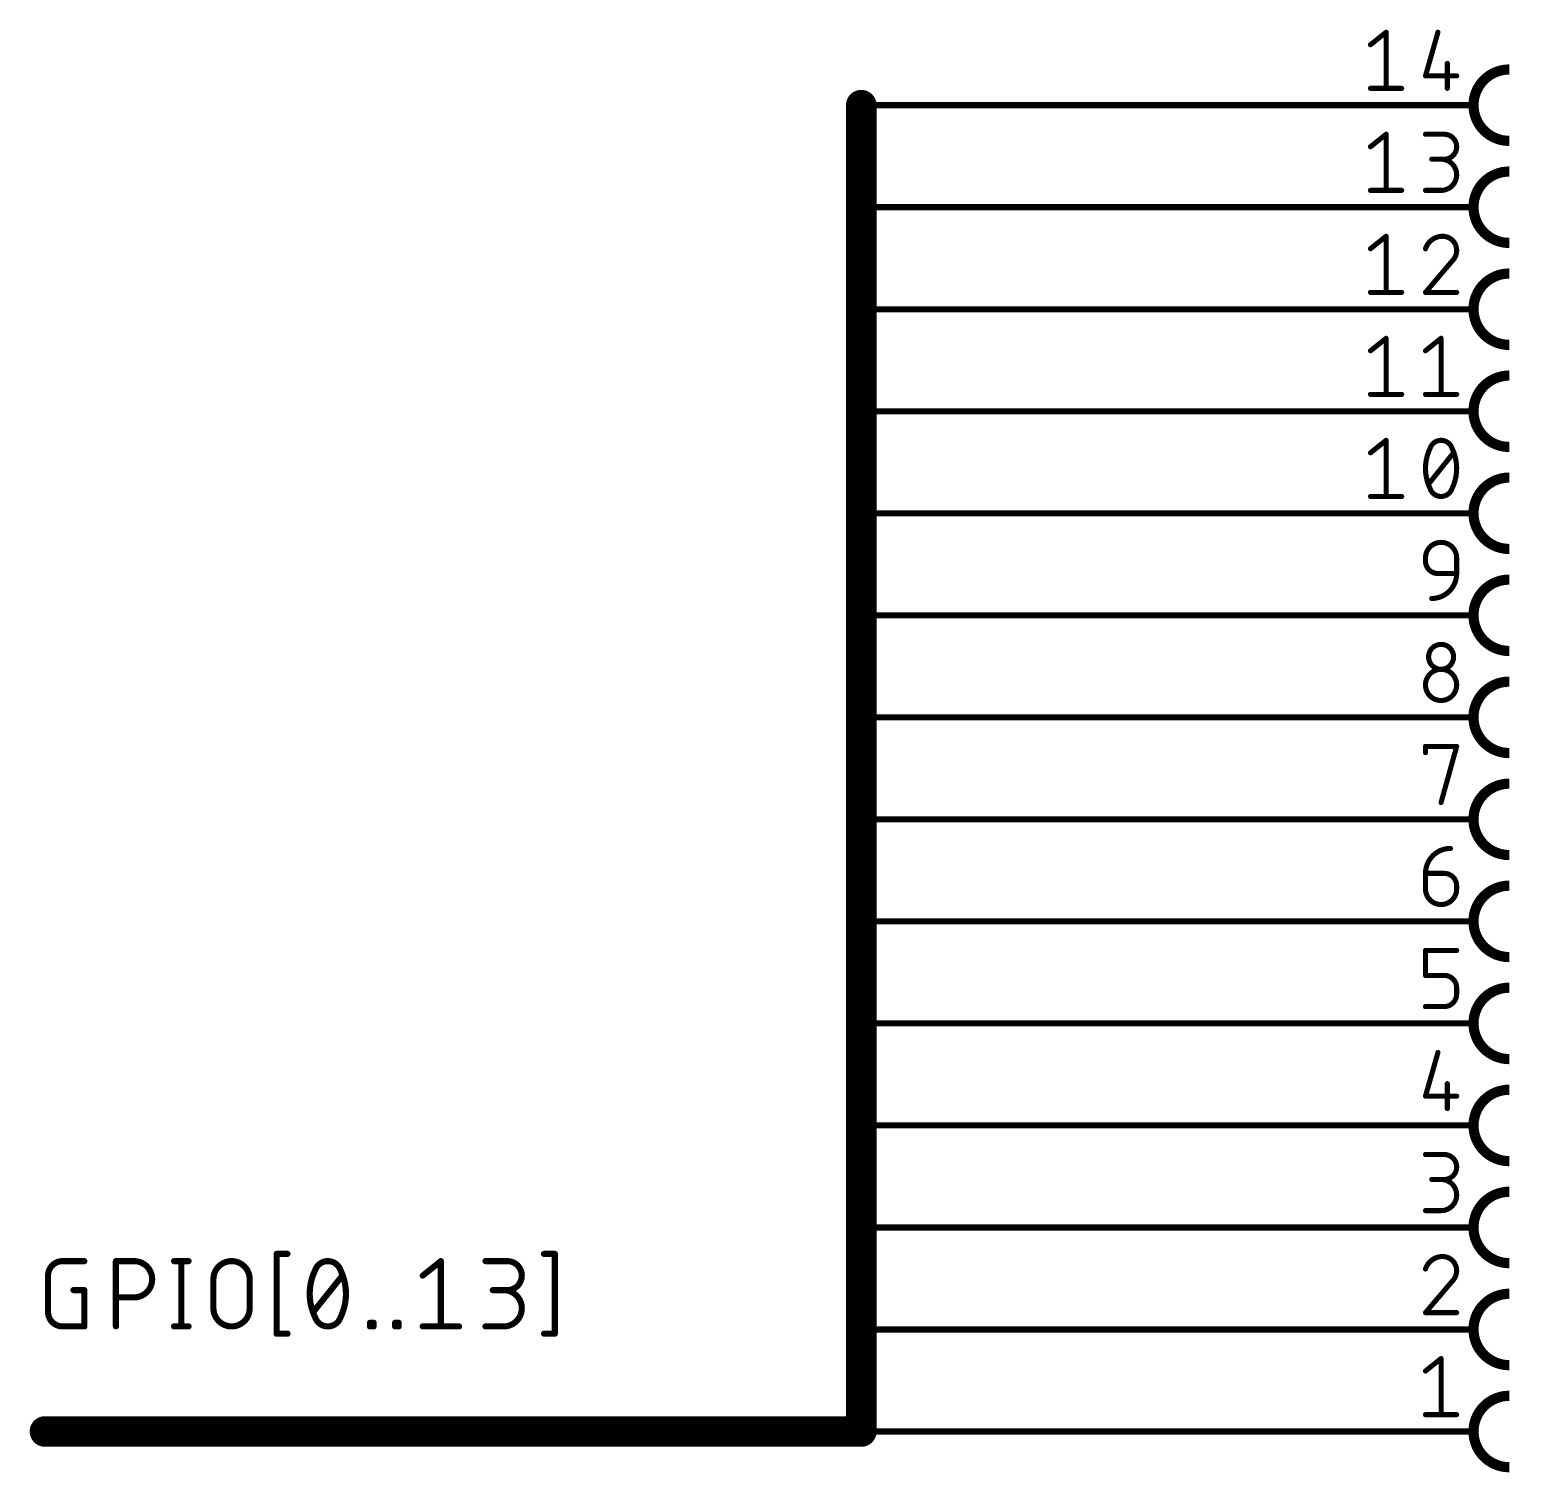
# Model space of a CAD drawing. Extents: x 0 to 388, y 0 to 261.
# Drawn here: x 301.88 to 338.84, y 52.32 to 88.24 of the extents above; entities that cross this region are included whole.
import ezdxf

# ---------------------------------------------------------------- set-up
doc = ezdxf.new("R2010")
doc.units = 0
for name, color, linetype in [('91', 94, 'CONTINUOUS'), ('92', 174, 'CONTINUOUS'), ('94', 14, 'CONTINUOUS'), ('95', 250, 'CONTINUOUS')]:
    doc.layers.add(name, color=color, linetype=linetype)

msp = doc.modelspace()

# ---------------------------------------------------------------- linework, layer by layer
at = {"layer": '91', "const_width": 0.1524}
for points in [[(335.28, 86.36), (322.58, 86.36)], [(335.28, 83.82), (322.58, 83.82)], [(335.28, 81.28), (322.58, 81.28)], [(335.28, 78.74), (322.58, 78.74)], [(335.28, 76.2), (322.58, 76.2)], [(335.28, 73.66), (322.58, 73.66)], [(335.28, 71.12), (322.58, 71.12)], [(335.28, 68.58), (322.58, 68.58)], [(335.28, 66.04), (322.58, 66.04)], [(335.28, 63.5), (322.58, 63.5)], [(335.28, 60.96), (322.58, 60.96)], [(335.28, 58.42), (322.58, 58.42)], [(322.58, 55.88), (335.28, 55.88)], [(322.58, 53.34), (335.28, 53.34)]]:
    msp.add_lwpolyline(points, dxfattribs=at)
at = {"layer": '91', "const_width": 0.0762}
for points in [[(322.58, 86.3981, 1), (322.58, 86.3219)], [(335.28, 86.3219, 1), (335.28, 86.3981)], [(322.58, 83.8581, 1), (322.58, 83.7819)], [(335.28, 83.7819, 1), (335.28, 83.8581)], [(322.58, 81.3181, 1), (322.58, 81.2419)], [(335.28, 81.2419, 1), (335.28, 81.3181)], [(322.58, 78.7781, 1), (322.58, 78.7019)], [(335.28, 78.7019, 1), (335.28, 78.7781)], [(322.58, 76.2381, 1), (322.58, 76.1619)], [(335.28, 76.1619, 1), (335.28, 76.2381)], [(322.58, 73.6981, 1), (322.58, 73.6219)], [(335.28, 73.6219, 1), (335.28, 73.6981)], [(322.58, 71.1581, 1), (322.58, 71.0819)], [(335.28, 71.0819, 1), (335.28, 71.1581)], [(322.58, 68.6181, 1), (322.58, 68.5419)], [(335.28, 68.5419, 1), (335.28, 68.6181)], [(322.58, 66.0781, 1), (322.58, 66.0019)], [(335.28, 66.0019, 1), (335.28, 66.0781)], [(322.58, 63.5381, 1), (322.58, 63.4619)], [(335.28, 63.4619, 1), (335.28, 63.5381)], [(322.58, 60.9981, 1), (322.58, 60.9219)], [(335.28, 60.9219, 1), (335.28, 60.9981)], [(322.58, 58.4581, 1), (322.58, 58.3819)], [(335.28, 58.3819, 1), (335.28, 58.4581)], [(322.58, 55.9181, 1), (322.58, 55.8419)], [(335.28, 55.8419, 1), (335.28, 55.9181)], [(322.58, 53.3781, 1), (322.58, 53.3019)], [(335.28, 53.3019, 1), (335.28, 53.3781)]]:
    msp.add_lwpolyline(points, format="xyb", dxfattribs=at)
at = {"layer": '92', "const_width": 0.762}
for points in [[(322.58, 86.36), (322.58, 53.34)], [(322.58, 53.34), (302.26, 53.34)]]:
    msp.add_lwpolyline(points, dxfattribs=at)
at = {"layer": '92', "const_width": 0.381}
for points in [[(322.7705, 86.36, 1), (322.3895, 86.36)], [(302.26, 53.5305, 1), (302.26, 53.1495)], [(322.58, 53.1495, 1), (322.58, 53.5305)], [(322.3895, 53.34, 1), (322.7705, 53.34)]]:
    msp.add_lwpolyline(points, format="xyb", dxfattribs=at)
at = {"layer": '94'}
for points, const_width in [([(338.709, 87.249, 1), (338.709, 85.471)], 0.254), ([(335.28, 86.3981, 1), (335.28, 86.3219)], 0.0762), ([(337.82, 86.3219, 1), (337.82, 86.3981)], 0.0762), ([(338.709, 84.709, 1), (338.709, 82.931)], 0.254), ([(335.28, 83.8581, 1), (335.28, 83.7819)], 0.0762), ([(337.82, 83.7819, 1), (337.82, 83.8581)], 0.0762), ([(338.709, 82.169, 1), (338.709, 80.391)], 0.254), ([(335.28, 81.3181, 1), (335.28, 81.2419)], 0.0762), ([(337.82, 81.2419, 1), (337.82, 81.3181)], 0.0762), ([(338.709, 79.629, 1), (338.709, 77.851)], 0.254), ([(335.28, 78.7781, 1), (335.28, 78.7019)], 0.0762), ([(337.82, 78.7019, 1), (337.82, 78.7781)], 0.0762), ([(338.709, 77.089, 1), (338.709, 75.311)], 0.254), ([(335.28, 76.2381, 1), (335.28, 76.1619)], 0.0762), ([(337.82, 76.1619, 1), (337.82, 76.2381)], 0.0762), ([(338.709, 74.549, 1), (338.709, 72.771)], 0.254), ([(335.28, 73.6981, 1), (335.28, 73.6219)], 0.0762), ([(337.82, 73.6219, 1), (337.82, 73.6981)], 0.0762), ([(338.709, 72.009, 1), (338.709, 70.231)], 0.254), ([(335.28, 71.1581, 1), (335.28, 71.0819)], 0.0762), ([(337.82, 71.0819, 1), (337.82, 71.1581)], 0.0762), ([(338.709, 69.469, 1), (338.709, 67.691)], 0.254), ([(335.28, 68.6181, 1), (335.28, 68.5419)], 0.0762), ([(337.82, 68.5419, 1), (337.82, 68.6181)], 0.0762), ([(338.709, 66.929, 1), (338.709, 65.151)], 0.254), ([(335.28, 66.0781, 1), (335.28, 66.0019)], 0.0762), ([(337.82, 66.0019, 1), (337.82, 66.0781)], 0.0762), ([(338.709, 64.389, 1), (338.709, 62.611)], 0.254), ([(335.28, 63.5381, 1), (335.28, 63.4619)], 0.0762), ([(337.82, 63.4619, 1), (337.82, 63.5381)], 0.0762), ([(338.709, 61.849, 1), (338.709, 60.071)], 0.254), ([(335.28, 60.9981, 1), (335.28, 60.9219)], 0.0762), ([(337.82, 60.9219, 1), (337.82, 60.9981)], 0.0762), ([(338.709, 59.309, 1), (338.709, 57.531)], 0.254), ([(335.28, 58.4581, 1), (335.28, 58.3819)], 0.0762), ([(337.82, 58.3819, 1), (337.82, 58.4581)], 0.0762), ([(338.709, 56.769, 1), (338.709, 54.991)], 0.254), ([(338.709, 56.769, 1), (338.709, 54.991)], 0.254), ([(335.28, 55.9181, 1), (335.28, 55.8419)], 0.0762), ([(337.82, 55.8419, 1), (337.82, 55.9181)], 0.0762), ([(338.709, 54.229, 1), (338.709, 52.451)], 0.254), ([(335.28, 53.3781, 1), (335.28, 53.3019)], 0.0762), ([(337.82, 53.3019, 1), (337.82, 53.3781)], 0.0762)]:
    msp.add_lwpolyline(points, format="xyb", dxfattribs=dict(at, const_width=const_width))
at = {"layer": '94', "const_width": 0.1524}
for points in [[(335.28, 86.36), (337.82, 86.36)], [(335.28, 83.82), (337.82, 83.82)], [(335.28, 81.28), (337.82, 81.28)], [(335.28, 78.74), (337.82, 78.74)], [(335.28, 76.2), (337.82, 76.2)], [(335.28, 73.66), (337.82, 73.66)], [(335.28, 71.12), (337.82, 71.12)], [(335.28, 68.58), (337.82, 68.58)], [(335.28, 66.04), (337.82, 66.04)], [(335.28, 63.5), (337.82, 63.5)], [(335.28, 60.96), (337.82, 60.96)], [(335.28, 58.42), (337.82, 58.42)], [(335.28, 55.88), (337.82, 55.88)], [(335.28, 53.34), (337.82, 53.34)]]:
    msp.add_lwpolyline(points, dxfattribs=at)
at = {"layer": '95'}
for points, const_width in [([(335.2559, 87.8657), (335.644, 88.1761)], 0.127), ([(335.644, 88.1761), (335.644, 86.7791)], 0.127), ([(336.9352, 88.1761), (336.6248, 87.0895)], 0.127), ([(337.1681, 87.4), (337.1681, 86.7791)], 0.127), ([(336.6248, 87.0895), (337.4009, 87.0895)], 0.127), ([(335.2559, 86.7791), (336.032, 86.7791)], 0.127), ([(335.2559, 85.3257), (335.644, 85.6361)], 0.127), ([(335.644, 85.6361), (335.644, 84.2391)], 0.127), ([(336.6248, 85.6361), (337.0905, 85.6361)], 0.127), ([(337.0905, 85.0152), (336.78, 85.0152)], 0.127), ([(335.2559, 84.2391), (336.032, 84.2391)], 0.127), ([(336.6248, 84.2391), (337.0128, 84.2391)], 0.127), ([(335.2559, 82.7857), (335.644, 83.0961)], 0.127), ([(335.644, 83.0961), (335.644, 81.6991)], 0.127), ([(337.2845, 82.4752), (336.6248, 81.6991)], 0.127), ([(335.2559, 81.6991), (336.032, 81.6991)], 0.127), ([(336.6248, 81.6991), (337.4009, 81.6991)], 0.127), ([(335.2559, 80.2457), (335.644, 80.5561)], 0.127), ([(335.644, 80.5561), (335.644, 79.1591)], 0.127), ([(336.6248, 80.2457), (337.0128, 80.5561)], 0.127), ([(337.0128, 80.5561), (337.0128, 79.1591)], 0.127), ([(335.2559, 79.1591), (336.032, 79.1591)], 0.127), ([(336.6248, 79.1591), (337.4009, 79.1591)], 0.127), ([(335.2559, 77.7057), (335.644, 78.0161)], 0.127), ([(335.644, 78.0161), (335.644, 76.6191)], 0.127), ([(336.7024, 76.9295), (337.3233, 77.7057)], 0.127), ([(335.2559, 76.6191), (336.032, 76.6191)], 0.127), ([(336.6248, 75.0104), (336.6248, 75.088)], 0.127), ([(337.4009, 75.088), (337.4009, 74.7)], 0.127), ([(337.4009, 74.7), (336.9352, 74.7)], 0.127), ([(336.6248, 70.2409), (336.6248, 70.3961)], 0.127), ([(336.6248, 70.3961), (337.4009, 70.3961)], 0.127), ([(337.4009, 70.3961), (337.0128, 68.9991)], 0.127), ([(336.6248, 67.2352), (337.0905, 67.2352)], 0.127), ([(336.6248, 66.8472), (336.6248, 67.2352)], 0.127), ([(337.4009, 66.9248), (337.4009, 66.8472)], 0.127), ([(336.6248, 64.6952), (336.6248, 65.3161)], 0.127), ([(336.6248, 65.3161), (337.4009, 65.3161)], 0.127), ([(337.0905, 64.6952), (336.6248, 64.6952)], 0.127), ([(337.4009, 64.2295), (337.4009, 64.3848)], 0.127), ([(336.6248, 63.9191), (337.0905, 63.9191)], 0.127), ([(336.9352, 62.7761), (336.6248, 61.6895)], 0.127), ([(336.6248, 61.6895), (337.4009, 61.6895)], 0.127), ([(337.1681, 62), (337.1681, 61.3791)], 0.127), ([(336.6248, 60.2361), (337.0905, 60.2361)], 0.127), ([(337.0905, 59.6152), (336.78, 59.6152)], 0.127), ([(336.6248, 58.8391), (337.0128, 58.8391)], 0.127), ([(302.6974, 57.5818), (303.2393, 57.5818)], 0.1524), ([(304.0246, 55.9562), (304.0246, 57.5818)], 0.1524), ([(304.0246, 57.5818), (304.4762, 57.5818)], 0.1524), ([(305.4729, 57.5818), (305.8341, 57.5818)], 0.1524), ([(305.6535, 57.5818), (305.6535, 55.9562)], 0.1524), ([(308.0253, 55.7756), (308.0253, 57.7624)], 0.1524), ([(308.0253, 57.7624), (308.2963, 57.7624)], 0.1524), ([(311.6628, 57.2206), (312.1144, 57.5818)], 0.1524), ([(312.1144, 57.5818), (312.1144, 55.9562)], 0.1524), ([(313.2259, 57.5818), (313.7678, 57.5818)], 0.1524), ([(314.682, 57.7624), (314.9529, 57.7624)], 0.1524), ([(314.9529, 57.7624), (314.9529, 55.7756)], 0.1524), ([(302.3362, 56.3174), (302.3362, 57.2206)], 0.1524), ([(308.9395, 56.3174), (309.662, 57.2206)], 0.1524), ([(302.9684, 56.8593), (303.2393, 56.8593)], 0.1524), ([(303.2393, 56.8593), (303.2393, 55.9562)], 0.1524), ([(306.4524, 56.4078), (306.4524, 57.1302)], 0.1524), ([(307.3555, 57.1302), (307.3555, 56.4078)], 0.1524), ([(313.7678, 56.8593), (313.4066, 56.8593)], 0.1524), ([(337.2845, 57.0752), (336.6248, 56.2991)], 0.127), ([(304.4762, 56.6787), (304.0246, 56.6787)], 0.1524), ([(336.6248, 56.2991), (337.4009, 56.2991)], 0.127), ([(303.2393, 55.9562), (302.6974, 55.9562)], 0.1524), ([(305.4729, 55.9562), (305.8341, 55.9562)], 0.1524), ([(308.2963, 55.7756), (308.0253, 55.7756)], 0.1524), ([(310.3498, 55.9562), (310.3498, 56.0465)], 0.1524), ([(310.3498, 56.0465), (310.4401, 56.0465)], 0.1524), ([(310.4401, 55.9562), (310.3498, 55.9562)], 0.1524), ([(310.4401, 56.0465), (310.4401, 55.9562)], 0.1524), ([(310.975, 55.9562), (310.975, 56.0465)], 0.1524), ([(310.975, 56.0465), (311.0654, 56.0465)], 0.1524), ([(311.0654, 55.9562), (310.975, 55.9562)], 0.1524), ([(311.0654, 56.0465), (311.0654, 55.9562)], 0.1524), ([(311.6628, 55.9562), (312.5659, 55.9562)], 0.1524), ([(313.2259, 55.9562), (313.6775, 55.9562)], 0.1524), ([(314.9529, 55.7756), (314.682, 55.7756)], 0.1524), ([(336.6248, 54.8457), (337.0128, 55.1561)], 0.127), ([(337.0128, 55.1561), (337.0128, 53.7591)], 0.127), ([(336.6248, 53.7591), (337.4009, 53.7591)], 0.127)]:
    msp.add_lwpolyline(points, dxfattribs=dict(at, const_width=const_width))
for points, const_width in [([(335.6757, 88.1761, 1), (335.6122, 88.1761)], 0.0635), ([(335.6638, 88.1513, 1), (335.6242, 88.2009)], 0.0635), ([(336.9658, 88.1674, 1), (336.9047, 88.1848)], 0.0635), ([(335.2361, 87.8904, 1), (335.2758, 87.8409)], 0.0635), ([(337.1998, 87.4, 1), (337.1363, 87.4)], 0.0635), ([(336.6248, 87.1213, 1), (336.6248, 87.0578)], 0.0635), ([(336.5943, 87.0983, 1), (336.6553, 87.0808)], 0.0635), ([(337.4009, 87.0578, 1), (337.4009, 87.1213)], 0.0635), ([(335.2559, 86.8109, 1), (335.2559, 86.7473)], 0.0635), ([(335.6122, 86.7791, 1), (335.6757, 86.7791)], 0.0635), ([(336.032, 86.7473, 1), (336.032, 86.8109)], 0.0635), ([(337.1363, 86.7791, 1), (337.1998, 86.7791)], 0.0635), ([(335.2361, 85.3504, 1), (335.2758, 85.3009)], 0.0635), ([(335.6757, 85.6361, 1), (335.6122, 85.6361)], 0.0635), ([(335.6638, 85.6113, 1), (335.6242, 85.6609)], 0.0635), ([(336.6248, 85.6679, 1), (336.6248, 85.6043)], 0.0635), ([(337.0905, 85.6679, 1), (337.0905, 85.6043)], 0.0635), ([(337.0905, 85.0152, 1), (337.0905, 85.6361)], 0.127), ([(337.0905, 85.6043, 1), (337.0905, 85.6679)], 0.0635), ([(336.78, 85.047, 1), (336.78, 84.9835)], 0.0635), ([(337.0128, 84.2391, 1), (337.0128, 85.0152)], 0.127), ([(337.0128, 85.047, 1), (337.0128, 84.9835)], 0.0635), ([(337.0905, 85.047, 1), (337.0905, 84.9835)], 0.0635), ([(337.0905, 84.9835, 1), (337.0905, 85.047)], 0.0635), ([(335.2559, 84.2709, 1), (335.2559, 84.2074)], 0.0635), ([(335.6122, 84.2391, 1), (335.6757, 84.2391)], 0.0635), ([(336.032, 84.2074, 1), (336.032, 84.2709)], 0.0635), ([(336.6248, 84.2709, 1), (336.6248, 84.2074)], 0.0635), ([(337.0128, 84.2709, 1), (337.0128, 84.2074)], 0.0635), ([(337.0128, 84.2074, 1), (337.0128, 84.2709)], 0.0635), ([(335.6757, 83.0961, 1), (335.6122, 83.0961)], 0.0635), ([(335.6638, 83.0713, 1), (335.6242, 83.1209)], 0.0635), ([(337.0516, 83.0961, 0.3252), (336.6248, 82.7857)], 0.127), ([(337.4009, 82.7469, 0.4142), (337.0516, 83.0961)], 0.127), ([(337.0516, 83.1279, 1), (337.0516, 83.0644)], 0.0635), ([(337.0517, 83.0644, 1), (337.0516, 83.1278)], 0.0635), ([(335.2361, 82.8104, 1), (335.2758, 82.7609)], 0.0635), ([(336.5946, 82.7954, 1), (336.655, 82.7759)], 0.0635), ([(337.2845, 82.4752, 0.2053), (337.4009, 82.7469)], 0.127), ([(337.4326, 82.7468, 1), (337.3692, 82.7469)], 0.0635), ([(337.2626, 82.4982, 1), (337.3064, 82.4522)], 0.0635), ([(337.3087, 82.4546, 1), (337.2603, 82.4958)], 0.0635), ([(337.3692, 82.7469, 1), (337.4327, 82.7469)], 0.0635), ([(335.2559, 81.7309, 1), (335.2559, 81.6673)], 0.0635), ([(335.6122, 81.6991, 1), (335.6757, 81.6991)], 0.0635), ([(336.032, 81.6673, 1), (336.032, 81.7309)], 0.0635), ([(336.6248, 81.7309, 1), (336.6248, 81.6673)], 0.0635), ([(336.6006, 81.7197, 1), (336.649, 81.6785)], 0.0635), ([(337.4009, 81.6673, 1), (337.4009, 81.7309)], 0.0635), ([(335.6757, 80.5561, 1), (335.6122, 80.5561)], 0.0635), ([(335.6638, 80.5313, 1), (335.6242, 80.5809)], 0.0635), ([(337.0446, 80.5561, 1), (336.9811, 80.5561)], 0.0635), ([(337.0327, 80.5313, 1), (336.993, 80.5809)], 0.0635), ([(335.2361, 80.2704, 1), (335.2758, 80.2209)], 0.0635), ([(336.605, 80.2704, 1), (336.6446, 80.2209)], 0.0635), ([(335.2559, 79.1909, 1), (335.2559, 79.1274)], 0.0635), ([(335.6122, 79.1591, 1), (335.6757, 79.1591)], 0.0635), ([(336.032, 79.1274, 1), (336.032, 79.1909)], 0.0635), ([(336.6248, 79.1909, 1), (336.6248, 79.1274)], 0.0635), ([(336.9811, 79.1591, 1), (337.0446, 79.1591)], 0.0635), ([(337.4009, 79.1274, 1), (337.4009, 79.1909)], 0.0635), ([(335.6757, 78.0161, 1), (335.6122, 78.0161)], 0.0635), ([(335.6638, 77.9913, 1), (335.6242, 78.0409)], 0.0635), ([(337.0128, 78.0161, 0.3205), (336.7412, 77.8221)], 0.127), ([(337.2845, 77.8221, 0.3205), (337.0128, 78.0161)], 0.127), ([(337.0128, 78.0478, 1), (337.0128, 77.9844)], 0.0635), ([(337.0128, 77.9844, 1), (337.0128, 78.0478)], 0.0635), ([(335.2361, 77.7304, 1), (335.2758, 77.6809)], 0.0635), ([(336.7412, 77.8221, 0.1139), (336.6248, 77.3176)], 0.127), ([(336.7112, 77.8324, 1), (336.7712, 77.8118)], 0.0635), ([(336.7697, 77.8082, 1), (336.7127, 77.836)], 0.0635), ([(337.313, 77.836, 1), (337.2559, 77.8082)], 0.0635), ([(337.4009, 77.3176, 0.1139), (337.2845, 77.8221)], 0.127), ([(337.2545, 77.8118, 1), (337.3145, 77.8324)], 0.0635), ([(337.3481, 77.6858, 1), (337.2985, 77.7255)], 0.0635), ([(336.6248, 77.3176, 0.1139), (336.7412, 76.8131)], 0.127), ([(336.6565, 77.3176, 1), (336.593, 77.3176)], 0.0635), ([(336.593, 77.3176, 1), (336.6565, 77.3176)], 0.0635), ([(337.2845, 76.8131, 0.1139), (337.4009, 77.3176)], 0.127), ([(337.4327, 77.3176, 1), (337.3692, 77.3176)], 0.0635), ([(337.3692, 77.3176, 1), (337.4327, 77.3176)], 0.0635), ([(336.6776, 76.9494, 1), (336.7272, 76.9097)], 0.0635), ([(336.7412, 76.8131, 0.3205), (337.0128, 76.6191)], 0.127), ([(336.7712, 76.8234, 1), (336.7112, 76.8028)], 0.0635), ([(337.0128, 76.6191, 0.3205), (337.2845, 76.8131)], 0.127), ([(337.3145, 76.8028, 1), (337.2545, 76.8234)], 0.0635), ([(335.2559, 76.6509, 1), (335.2559, 76.5874)], 0.0635), ([(335.6122, 76.6191, 1), (335.6757, 76.6191)], 0.0635), ([(336.032, 76.5874, 1), (336.032, 76.6509)], 0.0635), ([(336.7127, 76.7992, 1), (336.7697, 76.827)], 0.0635), ([(337.0128, 76.6508, 1), (337.0128, 76.5874)], 0.0635), ([(337.0128, 76.5874, 1), (337.0128, 76.6508)], 0.0635), ([(337.2559, 76.827, 1), (337.313, 76.7992)], 0.0635), ([(337.4009, 75.088, 1), (336.6248, 75.088)], 0.127), ([(336.6565, 75.088, 1), (336.593, 75.088)], 0.0635), ([(336.593, 75.088, 1), (336.6565, 75.088)], 0.0635), ([(336.6248, 75.0104, 0.4142), (336.9352, 74.7)], 0.127), ([(336.6565, 75.0104, 1), (336.593, 75.0104)], 0.0635), ([(336.593, 75.0104, 1), (336.6565, 75.0104)], 0.0635), ([(337.4327, 75.088, 1), (337.3692, 75.088)], 0.0635), ([(337.3691, 75.088, 1), (337.4326, 75.088)], 0.0635), ([(336.78, 74.0791, 0.4142), (337.4009, 74.7)], 0.127), ([(336.9352, 74.7317, 1), (336.9352, 74.6682)], 0.0635), ([(336.9352, 74.6682, 1), (336.9352, 74.7317)], 0.0635), ([(337.4327, 74.7, 1), (337.3692, 74.7)], 0.0635), ([(337.3692, 74.7, 1), (337.4327, 74.7)], 0.0635), ([(337.4009, 74.6682, 1), (337.4009, 74.7317)], 0.0635), ([(336.78, 74.1108, 1), (336.78, 74.0473)], 0.0635), ([(337.3233, 72.6257, 1), (336.7024, 72.6257)], 0.127), ([(336.7024, 72.6257, 1), (337.3233, 72.6257)], 0.127), ([(336.7341, 72.6257, 1), (336.6706, 72.6257)], 0.0635), ([(336.6707, 72.6257, 1), (336.7341, 72.6257)], 0.0635), ([(337.355, 72.6257, 1), (337.2915, 72.6257)], 0.0635), ([(337.2915, 72.6257, 1), (337.355, 72.6257)], 0.0635), ([(337.4009, 71.9272, 1), (336.6248, 71.9272)], 0.127), ([(336.6248, 71.9272, 1), (337.4009, 71.9272)], 0.127), ([(336.6565, 71.9272, 1), (336.593, 71.9272)], 0.0635), ([(336.593, 71.9272, 1), (336.6565, 71.9272)], 0.0635), ([(337.4327, 71.9272, 1), (337.3692, 71.9272)], 0.0635), ([(337.3691, 71.9272, 1), (337.4326, 71.9272)], 0.0635), ([(336.6565, 70.3961, 1), (336.593, 70.3961)], 0.0635), ([(336.6248, 70.4279, 1), (336.6248, 70.3644)], 0.0635), ([(336.593, 70.2409, 1), (336.6565, 70.2409)], 0.0635), ([(337.4315, 70.3876, 1), (337.3703, 70.4046)], 0.0635), ([(337.4009, 70.3644, 1), (337.4009, 70.4279)], 0.0635), ([(336.9823, 69.0076, 1), (337.0434, 68.9906)], 0.0635), ([(337.2457, 67.8561, 0.4142), (336.6248, 67.2352)], 0.127), ([(337.2457, 67.8244, 1), (337.2457, 67.8878)], 0.0635), ([(336.6248, 67.267, 1), (336.6248, 67.2035)], 0.0635), ([(336.6565, 67.2352, 1), (336.593, 67.2352)], 0.0635), ([(336.593, 67.2352, 1), (336.6565, 67.2352)], 0.0635), ([(337.4009, 66.9248, 0.4142), (337.0905, 67.2352)], 0.127), ([(337.0905, 67.267, 1), (337.0905, 67.2035)], 0.0635), ([(337.0905, 67.2035, 1), (337.0905, 67.267)], 0.0635), ([(336.6248, 66.8472, 1), (337.4009, 66.8472)], 0.127), ([(336.6565, 66.8472, 1), (336.593, 66.8472)], 0.0635), ([(337.4327, 66.9248, 1), (337.3692, 66.9248)], 0.0635), ([(337.3692, 66.9248, 1), (337.4327, 66.9248)], 0.0635), ([(337.4327, 66.8472, 1), (337.3692, 66.8472)], 0.0635), ([(336.593, 66.8472, 1), (336.6565, 66.8472)], 0.0635), ([(337.3692, 66.8472, 1), (337.4327, 66.8472)], 0.0635), ([(336.6565, 65.3161, 1), (336.593, 65.3161)], 0.0635), ([(336.6248, 65.3479, 1), (336.6248, 65.2844)], 0.0635), ([(337.4009, 65.2844, 1), (337.4009, 65.3479)], 0.0635), ([(336.6248, 64.727, 1), (336.6248, 64.6635)], 0.0635), ([(336.593, 64.6952, 1), (336.6565, 64.6952)], 0.0635), ([(337.0905, 64.727, 1), (337.0905, 64.6635)], 0.0635), ([(337.4009, 64.3848, 0.4142), (337.0905, 64.6952)], 0.127), ([(337.0905, 64.6635, 1), (337.0905, 64.727)], 0.0635), ([(337.4327, 64.3848, 1), (337.3692, 64.3848)], 0.0635), ([(337.3692, 64.3848, 1), (337.4327, 64.3848)], 0.0635), ([(336.6248, 63.9509, 1), (336.6248, 63.8873)], 0.0635), ([(337.0905, 63.9191, 0.4142), (337.4009, 64.2295)], 0.127), ([(337.0905, 63.9509, 1), (337.0905, 63.8873)], 0.0635), ([(337.0905, 63.8873, 1), (337.0905, 63.9509)], 0.0635), ([(337.4327, 64.2295, 1), (337.3692, 64.2295)], 0.0635), ([(337.3692, 64.2295, 1), (337.4327, 64.2295)], 0.0635), ([(336.9658, 62.7674, 1), (336.9047, 62.7848)], 0.0635), ([(336.6248, 61.7213, 1), (336.6248, 61.6578)], 0.0635), ([(336.5943, 61.6983, 1), (336.6553, 61.6808)], 0.0635), ([(337.1998, 62, 1), (337.1363, 62)], 0.0635), ([(337.4009, 61.6578, 1), (337.4009, 61.7213)], 0.0635), ([(337.1363, 61.3791, 1), (337.1998, 61.3791)], 0.0635), ([(336.6248, 60.2679, 1), (336.6248, 60.2043)], 0.0635), ([(337.0905, 59.6152, 1), (337.0905, 60.2361)], 0.127), ([(337.0905, 60.2679, 1), (337.0905, 60.2043)], 0.0635), ([(337.0905, 60.2043, 1), (337.0905, 60.2679)], 0.0635), ([(336.78, 59.647, 1), (336.78, 59.5835)], 0.0635), ([(337.0128, 59.647, 1), (337.0128, 59.5835)], 0.0635), ([(337.0128, 58.8391, 1), (337.0128, 59.6152)], 0.127), ([(337.0905, 59.647, 1), (337.0905, 59.5835)], 0.0635), ([(337.0905, 59.5835, 1), (337.0905, 59.647)], 0.0635), ([(336.6248, 58.8709, 1), (336.6248, 58.8073)], 0.0635), ([(337.0128, 58.8709, 1), (337.0128, 58.8073)], 0.0635), ([(337.0128, 58.8073, 1), (337.0128, 58.8709)], 0.0635), ([(302.6974, 57.5818, 0.4142), (302.3362, 57.2206)], 0.1524), ([(302.6974, 57.6199, 1), (302.6974, 57.5437)], 0.0762), ([(302.6974, 57.5437, 1), (302.6974, 57.6199)], 0.0762), ([(303.2393, 57.5437, 1), (303.2393, 57.6199)], 0.0762), ([(304.0627, 57.5818, 1), (303.9865, 57.5818)], 0.0762), ([(304.0246, 57.6199, 1), (304.0246, 57.5437)], 0.0762), ([(304.4762, 56.6787, 1), (304.4762, 57.5818)], 0.1524), ([(304.4762, 57.6199, 1), (304.4762, 57.5437)], 0.0762), ([(304.4762, 57.5437, 1), (304.4762, 57.6199)], 0.0762), ([(305.4729, 57.6199, 1), (305.4729, 57.5437)], 0.0762), ([(305.6916, 57.5818, 1), (305.6154, 57.5818)], 0.0762), ([(305.8341, 57.5437, 1), (305.8341, 57.6199)], 0.0762), ([(307.3555, 57.1302, 1), (306.4524, 57.1302)], 0.1524), ([(308.0634, 57.7624, 1), (307.9872, 57.7624)], 0.0762), ([(308.0253, 57.8005, 1), (308.0253, 57.7243)], 0.0762), ([(308.2963, 57.7243, 1), (308.2963, 57.8005)], 0.0762), ([(309.3008, 57.5818, 0.3205), (308.9847, 57.356)], 0.1524), ([(309.6169, 57.356, 0.3205), (309.3008, 57.5818)], 0.1524), ([(309.3008, 57.6199, 1), (309.3008, 57.5437)], 0.0762), ([(309.3008, 57.5437, 1), (309.3008, 57.6199)], 0.0762), ([(312.1525, 57.5818, 1), (312.0763, 57.5818)], 0.0762), ([(312.1382, 57.552, 1), (312.0906, 57.6116)], 0.0762), ([(313.2259, 57.6199, 1), (313.2259, 57.5437)], 0.0762), ([(313.7678, 56.8593, 1), (313.7678, 57.5818)], 0.1524), ([(313.7678, 57.6199, 1), (313.7678, 57.5437)], 0.0762), ([(313.7678, 57.5437, 1), (313.7678, 57.6199)], 0.0762), ([(314.682, 57.8005, 1), (314.682, 57.7243)], 0.0762), ([(314.991, 57.7624, 1), (314.9148, 57.7624)], 0.0762), ([(314.9529, 57.7243, 1), (314.9529, 57.8005)], 0.0762), ([(337.0516, 57.6961, 0.3252), (336.6248, 57.3857)], 0.127), ([(337.0516, 57.7279, 1), (337.0516, 57.6643)], 0.0635), ([(337.4009, 57.3469, 0.4142), (337.0516, 57.6961)], 0.127), ([(337.0517, 57.6644, 1), (337.0516, 57.7278)], 0.0635), ([(302.3743, 57.2206, 1), (302.2981, 57.2206)], 0.0762), ([(308.9847, 57.356, 0.1139), (308.8492, 56.769)], 0.1524), ([(308.9486, 57.3684, 1), (309.0207, 57.3437)], 0.0762), ([(309.0189, 57.3393, 1), (308.9504, 57.3727)], 0.0762), ([(309.6511, 57.3727, 1), (309.5826, 57.3393)], 0.0762), ([(309.7523, 56.769, 0.1139), (309.6169, 57.356)], 0.1524), ([(309.5808, 57.3437, 1), (309.6529, 57.3684)], 0.0762), ([(309.6918, 57.1968, 1), (309.6323, 57.2444)], 0.0762), ([(311.639, 57.2503, 1), (311.6866, 57.1908)], 0.0762), ([(336.5946, 57.3954, 1), (336.655, 57.3759)], 0.0635), ([(337.2845, 57.0752, 0.2053), (337.4009, 57.3469)], 0.127), ([(337.4326, 57.3468, 1), (337.3692, 57.3469)], 0.0635), ([(337.3692, 57.3469, 1), (337.4327, 57.3469)], 0.0635), ([(302.2981, 57.2206, 1), (302.3743, 57.2206)], 0.0762), ([(302.9684, 56.8974, 1), (302.9684, 56.8212)], 0.0762), ([(303.2774, 56.8593, 1), (303.2012, 56.8593)], 0.0762), ([(303.2393, 56.8212, 1), (303.2393, 56.8974)], 0.0762), ([(306.4905, 57.1302, 1), (306.4143, 57.1302)], 0.0762), ([(306.4143, 57.1302, 1), (306.4905, 57.1302)], 0.0762), ([(307.3936, 57.1302, 1), (307.3174, 57.1302)], 0.0762), ([(307.3174, 57.1302, 1), (307.3936, 57.1302)], 0.0762), ([(313.4066, 56.8974, 1), (313.4066, 56.8212)], 0.0762), ([(313.6775, 55.9562, 1), (313.6775, 56.8593)], 0.1524), ([(313.6775, 56.8974, 1), (313.6775, 56.8212)], 0.0762), ([(313.7678, 56.8974, 1), (313.7678, 56.8212)], 0.0762), ([(313.7678, 56.8212, 1), (313.7678, 56.8974)], 0.0762), ([(337.2626, 57.0982, 1), (337.3064, 57.0522)], 0.0635), ([(337.3087, 57.0546, 1), (337.2603, 57.0958)], 0.0635), ([(304.0246, 56.7168, 1), (304.0246, 56.6406)], 0.0762), ([(304.4762, 56.7168, 1), (304.4762, 56.6406)], 0.0762), ([(304.4762, 56.6406, 1), (304.4762, 56.7168)], 0.0762), ([(308.8492, 56.769, 0.1139), (308.9847, 56.182)], 0.1524), ([(308.8873, 56.769, 1), (308.8111, 56.769)], 0.0762), ([(308.8111, 56.769, 1), (308.8873, 56.769)], 0.0762), ([(309.6169, 56.182, 0.1139), (309.7523, 56.769)], 0.1524), ([(309.7904, 56.769, 1), (309.7142, 56.769)], 0.0762), ([(309.7142, 56.769, 1), (309.7904, 56.769)], 0.0762), ([(302.3362, 56.3174, 0.4142), (302.6974, 55.9562)], 0.1524), ([(302.3743, 56.3174, 1), (302.2981, 56.3174)], 0.0762), ([(302.2981, 56.3174, 1), (302.3743, 56.3174)], 0.0762), ([(306.4524, 56.4078, 1), (307.3555, 56.4078)], 0.1524), ([(306.4905, 56.4078, 1), (306.4143, 56.4078)], 0.0762), ([(306.4143, 56.4078, 1), (306.4905, 56.4078)], 0.0762), ([(307.3936, 56.4078, 1), (307.3174, 56.4078)], 0.0762), ([(307.3174, 56.4078, 1), (307.3936, 56.4078)], 0.0762), ([(308.9098, 56.3412, 1), (308.9693, 56.2936)], 0.0762), ([(309.0207, 56.1943, 1), (308.9486, 56.1696)], 0.0762), ([(308.9847, 56.182, 0.3205), (309.3008, 55.9562)], 0.1524), ([(308.9504, 56.1653, 1), (309.0189, 56.1987)], 0.0762), ([(309.3008, 55.9562, 0.3205), (309.6169, 56.182)], 0.1524), ([(309.5826, 56.1987, 1), (309.6511, 56.1653)], 0.0762), ([(309.6529, 56.1696, 1), (309.5808, 56.1943)], 0.0762), ([(336.6248, 56.3309, 1), (336.6248, 56.2674)], 0.0635), ([(336.6006, 56.3197, 1), (336.649, 56.2785)], 0.0635), ([(337.4009, 56.2674, 1), (337.4009, 56.3309)], 0.0635), ([(302.6974, 55.9943, 1), (302.6974, 55.9181)], 0.0762), ([(302.6974, 55.9181, 1), (302.6974, 55.9943)], 0.0762), ([(303.2012, 55.9562, 1), (303.2774, 55.9562)], 0.0762), ([(303.2393, 55.9181, 1), (303.2393, 55.9943)], 0.0762), ([(303.9865, 55.9562, 1), (304.0627, 55.9562)], 0.0762), ([(305.4729, 55.9943, 1), (305.4729, 55.9181)], 0.0762), ([(305.6154, 55.9562, 1), (305.6916, 55.9562)], 0.0762), ([(305.8341, 55.9181, 1), (305.8341, 55.9943)], 0.0762), ([(308.0253, 55.8137, 1), (308.0253, 55.7375)], 0.0762), ([(307.9872, 55.7756, 1), (308.0634, 55.7756)], 0.0762), ([(308.2963, 55.7375, 1), (308.2963, 55.8137)], 0.0762), ([(309.3008, 55.9943, 1), (309.3008, 55.9181)], 0.0762), ([(309.3008, 55.9181, 1), (309.3008, 55.9943)], 0.0762), ([(310.3879, 56.0465, 1), (310.3117, 56.0465)], 0.0762), ([(310.3498, 56.0846, 1), (310.3498, 56.0084)], 0.0762), ([(310.3498, 55.9943, 1), (310.3498, 55.9181)], 0.0762), ([(310.3117, 55.9562, 1), (310.3879, 55.9562)], 0.0762), ([(310.4782, 56.0465, 1), (310.402, 56.0465)], 0.0762), ([(310.402, 55.9562, 1), (310.4782, 55.9562)], 0.0762), ([(310.4401, 56.0084, 1), (310.4401, 56.0846)], 0.0762), ([(310.4401, 55.9181, 1), (310.4401, 55.9943)], 0.0762), ([(311.0131, 56.0465, 1), (310.9369, 56.0465)], 0.0762), ([(310.975, 56.0846, 1), (310.975, 56.0084)], 0.0762), ([(310.975, 55.9943, 1), (310.975, 55.9181)], 0.0762), ([(310.9369, 55.9562, 1), (311.0131, 55.9562)], 0.0762), ([(311.1035, 56.0465, 1), (311.0273, 56.0465)], 0.0762), ([(311.0273, 55.9562, 1), (311.1035, 55.9562)], 0.0762), ([(311.0654, 56.0084, 1), (311.0654, 56.0846)], 0.0762), ([(311.0654, 55.9181, 1), (311.0654, 55.9943)], 0.0762), ([(311.6628, 55.9943, 1), (311.6628, 55.9181)], 0.0762), ([(312.0763, 55.9562, 1), (312.1525, 55.9562)], 0.0762), ([(312.5659, 55.9181, 1), (312.5659, 55.9943)], 0.0762), ([(313.2259, 55.9943, 1), (313.2259, 55.9181)], 0.0762), ([(313.6775, 55.9943, 1), (313.6775, 55.9181)], 0.0762), ([(313.6775, 55.9181, 1), (313.6775, 55.9943)], 0.0762), ([(314.682, 55.8137, 1), (314.682, 55.7375)], 0.0762), ([(314.9148, 55.7756, 1), (314.991, 55.7756)], 0.0762), ([(314.9529, 55.7375, 1), (314.9529, 55.8137)], 0.0762), ([(337.0446, 55.1561, 1), (336.9811, 55.1561)], 0.0635), ([(337.0327, 55.1313, 1), (336.993, 55.1809)], 0.0635), ([(336.605, 54.8704, 1), (336.6446, 54.8209)], 0.0635), ([(336.6248, 53.7909, 1), (336.6248, 53.7274)], 0.0635), ([(336.9811, 53.7591, 1), (337.0446, 53.7591)], 0.0635), ([(337.4009, 53.7274, 1), (337.4009, 53.7909)], 0.0635)]:
    msp.add_lwpolyline(points, format="xyb", dxfattribs=dict(at, const_width=const_width))

doc.saveas('drawing.dxf')
